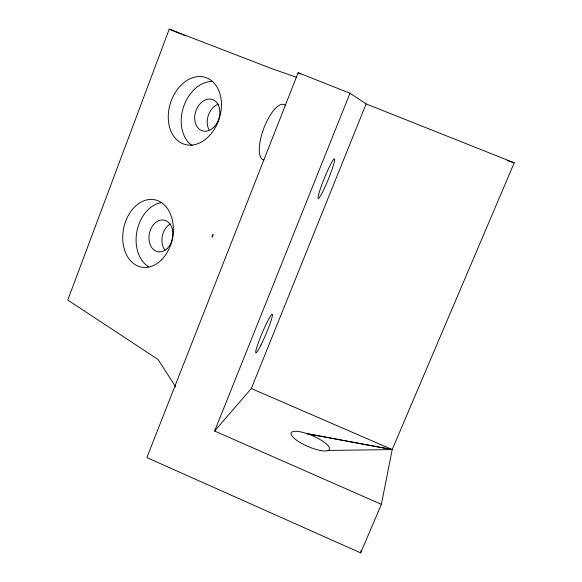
<?xml version="1.0" encoding="UTF-8"?>
<svg xmlns="http://www.w3.org/2000/svg" width="582" height="582" viewBox="0 0 582 582"><rect width="100%" height="100%" fill="white"/><g stroke="black" fill="none" stroke-linecap="round" stroke-linejoin="round"><path stroke-width="0.87" d="M381.392 504.354L392.203 449.573L514.233 162.807L366.129 103.916L349.986 93.273L298.159 72.685L146.86 457.583L360.651 552.9L381.392 504.354L214.627 431.029L349.986 93.273M360.651 552.9L361.24 550.274M296.223 77.202L271.423 68.509L169.246 29.1L67.767 300.028L158.078 359.523L175.684 386.885M214.627 431.029L251.322 388.521L366.129 103.916M328.161 450.453L392.203 449.573L251.322 388.521M307.616 433.845L392.203 449.573L306.641 433.51A20.836 5.835 23.3 0 0 299.366 431.655L297.788 431.429A20.836 5.835 23.3 0 0 292.928 431.582L292.149 431.88A20.836 5.835 23.3 0 0 291.036 434.034L291.284 434.79A20.836 5.835 23.3 0 0 294.325 438.435L295.554 439.446A20.836 5.835 23.3 0 0 302.007 443.6L303.906 444.597A20.836 5.835 23.3 0 0 312.003 448.096L314.033 448.795A20.836 5.835 23.3 0 0 321.504 450.657L323.097 450.868A20.836 5.835 23.3 0 0 327.87 450.592L328.59 450.257A20.836 5.835 23.3 0 0 329.419 447.965L329.099 447.187A20.836 5.835 23.3 0 0 325.862 443.542L324.611 442.546A20.836 5.835 23.3 0 0 318.252 438.522L316.412 437.555A20.836 5.835 23.3 0 0 308.598 434.194L306.641 433.51M169.246 29.1L181.439 34.214M183.068 34.891L185.505 35.917M298.159 72.685L300.458 73.994M192.176 145.66A34.542 25.492 -72.4 0 1 183.403 107.328A34.542 25.492 -72.4 0 1 212.794 81.378M165.062 250.355A15.896 11.764 -78.9 0 1 170.322 223.99M148.927 266.985A33.858 24.815 -78.9 0 1 136.974 231.069A33.858 24.815 -78.9 0 1 161.767 202.594M209.105 129.953A16.216 12.077 -72.3 0 1 218.315 104.142M514.233 162.807A598.943 11.444 22.2 0 1 507.257 160.617M263.915 159.985A29.537 10.571 -69.4 0 1 264.192 127.298A29.537 10.571 -69.4 0 1 285.391 105.357M213.048 234.568L212.117 236.947L213.048 234.568M209.571 135.519A35.044 25.601 -72.5 0 0 206.654 77.864A35.044 25.601 -72.5 0 0 168.307 119.121A35.044 25.601 -72.5 0 0 209.571 135.519M214.067 126.978A16.449 12.135 -72.4 0 0 213.063 99.769A16.449 12.135 -72.4 0 0 194.701 118.692A16.449 12.135 -72.4 0 0 214.067 126.978M167.332 248.361A16.121 11.815 -78.9 0 0 166.561 221.007A16.121 11.815 -78.9 0 0 148.956 238.402A16.121 11.815 -78.9 0 0 167.332 248.361M322.268 192.649A21.33 2.03 -67.8 0 0 334.65 159.584A21.33 2.03 -67.8 0 0 322.188 183.767A21.33 2.03 -67.8 0 0 322.268 192.649M260.969 344.995A20.901 1.95 -67 0 0 272.361 314.447A20.901 1.95 -67 0 0 258.881 341.299A20.901 1.95 -67 0 0 260.969 344.995M161.65 259.674A34.338 24.917 -78.9 0 0 159.708 201.539A34.338 24.917 -78.9 0 0 122.729 239.078A34.338 24.917 -78.9 0 0 161.65 259.674"/></g></svg>
